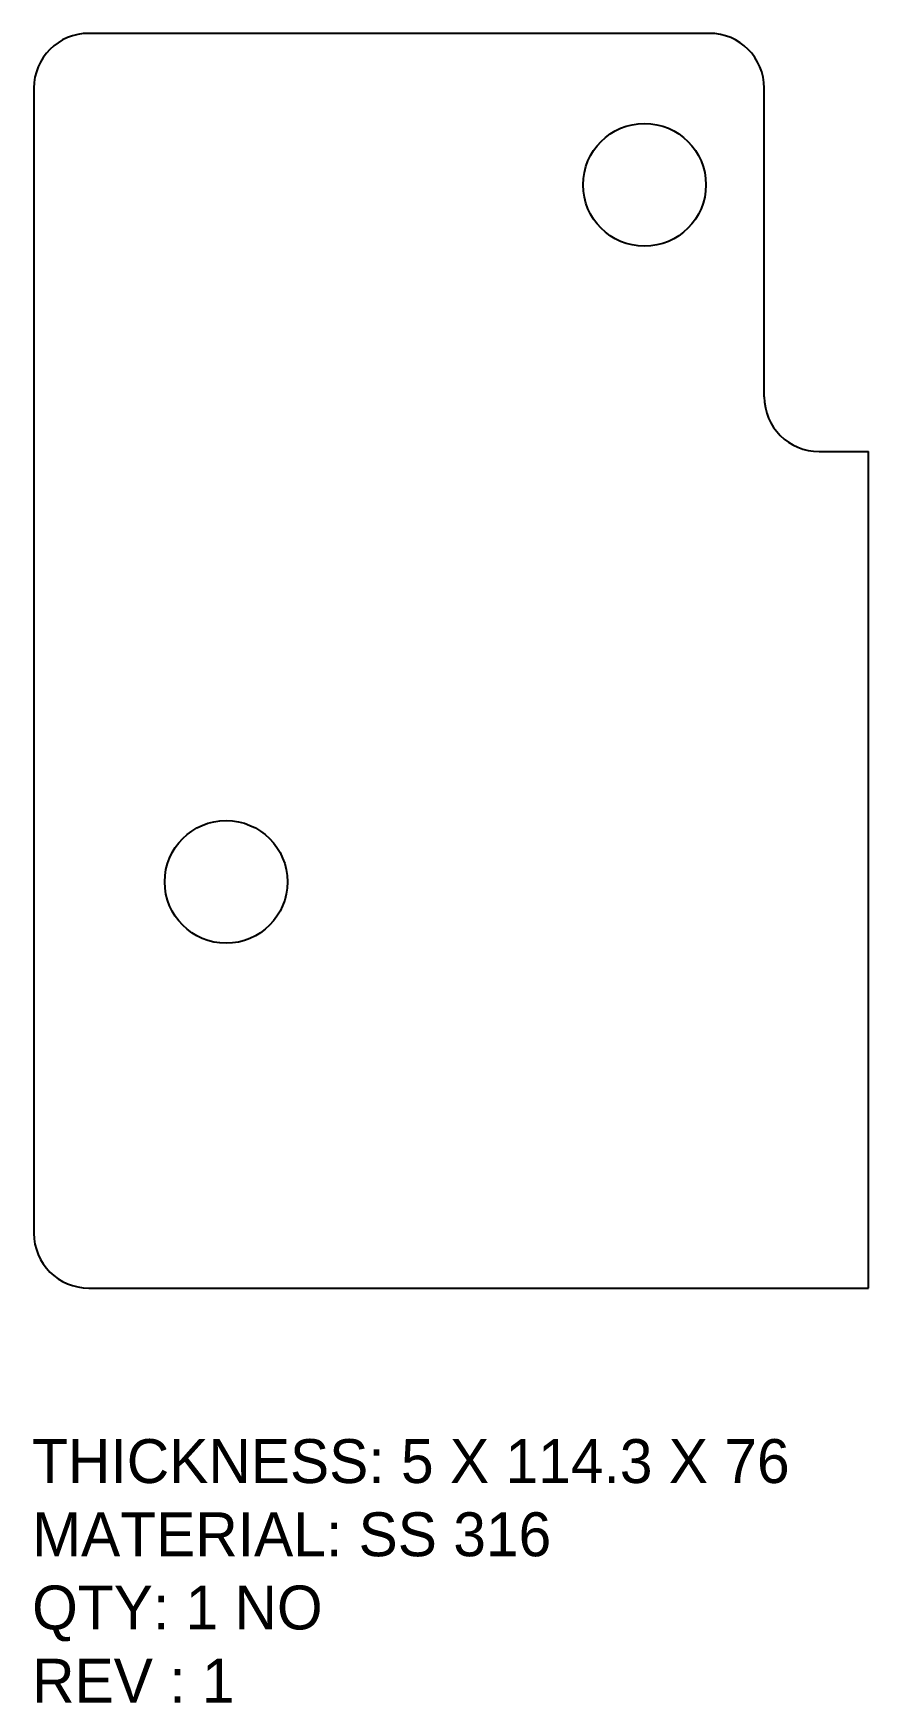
# Model space of a CAD drawing. Header units: inches. Extents: x 2306 to 2382, y 100 to 252.
import ezdxf

# ---------------------------------------------------------------- set-up
doc = ezdxf.new("R2010")
doc.units = ezdxf.units.IN
doc.header["$MEASUREMENT"] = 0
doc.layers.add('LaserCutting', color=3, linetype='Continuous')

msp = doc.modelspace()

# ---------------------------------------------------------------- linework, layer by layer
at = {"layer": 'LaserCutting'}
for p, q in [((2367.77, 252.14), (2311.27, 252.14)), ((2306.27, 247.14), (2306.27, 142.84)), ((2372.77, 219.04), (2372.77, 247.14)), ((2377.77, 214.04), (2382.27, 214.04)), ((2382.27, 137.84), (2382.27, 214.04)), ((2311.27, 137.84), (2382.27, 137.84))]:
    msp.add_line(p, q, dxfattribs=at)
for centre in [(2361.87, 238.34), (2323.77, 174.84)]:
    msp.add_circle(centre, 5.59, dxfattribs=at)
for centre, start, end in [((2311.27, 247.14), 90, 180), ((2367.77, 247.14), 0, 90), ((2377.77, 219.04), 180, 270), ((2311.27, 142.84), 180, 270)]:
    msp.add_arc(centre, 5, start, end, dxfattribs=at)

# ---------------------------------------------------------------- texts
at = {"layer": 'LaserCutting', "insert": (2306.11, 124.08), "char_height": 4, "width": 174.5146, "attachment_point": 1}
msp.add_mtext('{\\fCentury Gothic|b0|i0|c0|p18;THICKNESS: 5 X 114.3 X 76\\PMATERIAL: SS 316\\PQTY: 1 NO\\PREV : 1}', dxfattribs=at)

doc.saveas('drawing.dxf')
